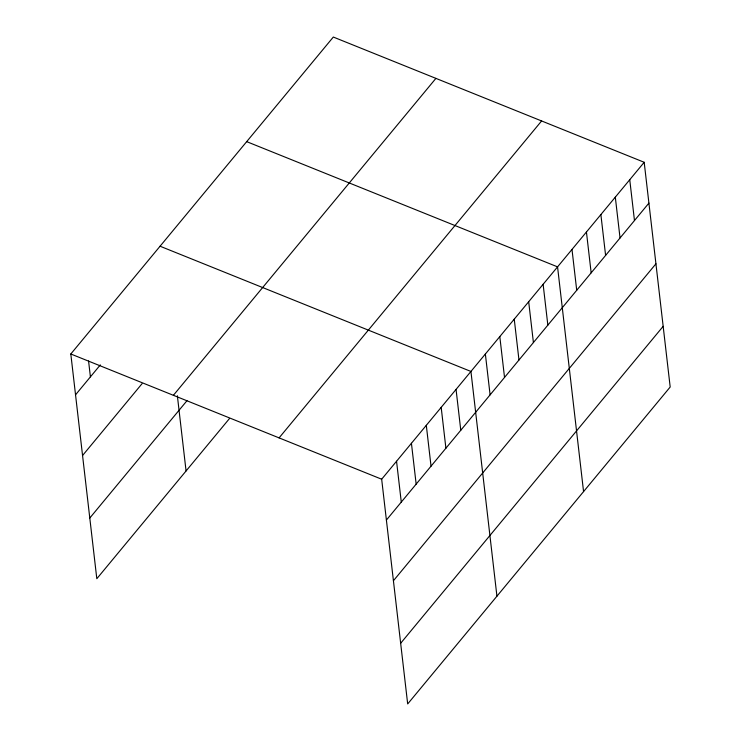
<?xml version="1.0" encoding="UTF-8"?>
<svg xmlns="http://www.w3.org/2000/svg" width="741" height="741" viewBox="0 0 741 741"><rect width="100%" height="100%" fill="white"/><g stroke="black" fill="none" stroke-linecap="round" stroke-linejoin="round"><path stroke-width="1.11" d="M229.377 418.674L96.812 578.721L70.812 353.985L333.32 37.05L644.188 162.279L670.188 387.015L407.68 703.95L381.671 479.214L644.188 162.279M75.536 394.823L100.331 364.896M82.557 455.511L142.059 383.671M173.394 395.305L435.912 78.379M89.791 518.033L186.982 400.696M279.088 437.885L541.606 120.95M386.404 520.052L648.912 203.117M393.425 580.74L655.933 263.805M400.659 643.262L663.167 326.327M246.688 141.642L557.556 266.862L583.565 491.607M160.065 246.225L470.933 371.454L496.933 596.19M70.812 353.985L381.671 479.214M629.748 179.711L634.472 220.549M615.308 197.143L620.041 237.981M600.877 214.575L605.601 255.413M586.437 231.998L591.161 272.845M571.996 249.43L576.72 290.277M543.125 284.294L547.849 325.142M528.685 301.726L533.409 342.574M514.245 319.158L518.969 360.006M499.805 336.59L504.528 377.428M485.364 354.022L490.097 394.86M456.058 389.414L460.782 430.252M441.182 407.374L445.906 448.212M426.307 425.334L431.03 466.172M411.431 443.294L416.155 484.132M396.546 461.254L401.279 502.092M177.368 395.768L186.065 470.961M88.568 360.987L90.411 376.863"/></g></svg>
